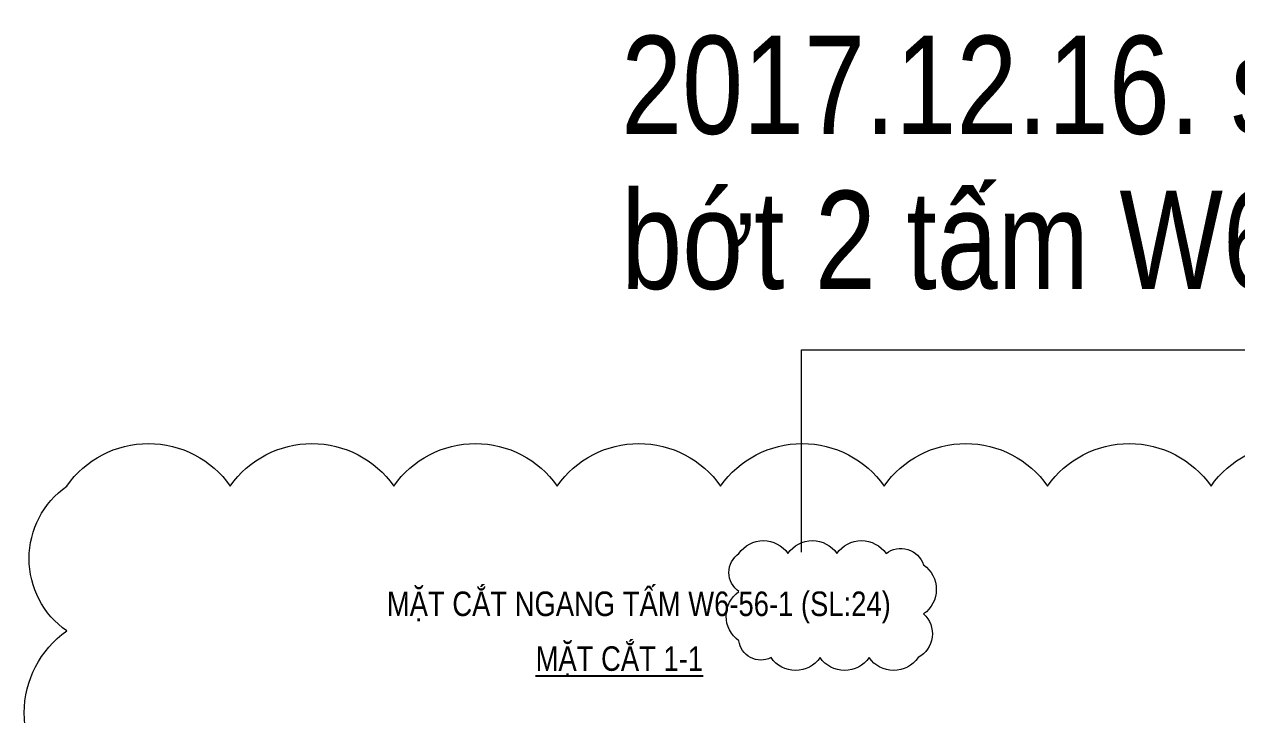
# Model space of a CAD drawing. Header units: millimetres. Extents: x -147841 to 368790, y -162721 to 84261.
# Drawn here: x 132472 to 139889, y -98055 to -93833 of the extents above; entities that cross this region are included whole.
import ezdxf
from ezdxf.enums import TextEntityAlignment as Align

# ---------------------------------------------------------------- set-up
doc = ezdxf.new("R2010")
doc.units = ezdxf.units.MM
doc.header["$LTSCALE"] = 1000
doc.header["$MEASUREMENT"] = 0
doc.layers.get('DEFPOINTS').update_dxf_attribs({"color": 5, "linetype": 'CONTINUOUS', "lineweight": 18})
doc.layers.add('ccu11-Text', color=31, linetype='CONTINUOUS')
doc.layers.add('KC-Text', color=31, linetype='CONTINUOUS')
doc.styles.add('ARIAL', font='arial.ttf', dxfattribs={"width": 0.7})

msp = doc.modelspace()

# ---------------------------------------------------------------- linework, layer by layer
at = {"layer": 'DEFPOINTS', "color": 2, "flags": 128}
msp.add_lwpolyline([(137226.64, -97060.92), (137226.64, -95824.32), (143503.1, -95824.32)], dxfattribs=at)
at = {"layer": 'DEFPOINTS', "color": 1, "flags": 128}
msp.add_lwpolyline([(132731.83, -98542.63, -0.5205671), (132731.83, -97542.63, -0.5205671), (132731.83, -96656.88, -0.5205671), (133731.83, -96656.88, -0.5205671), (134731.83, -96656.88, -0.5205671), (135731.83, -96656.88, -0.5205671), (136731.83, -96656.88, -0.5205671), (137731.83, -96656.88, -0.5205671), (138731.83, -96656.88, -0.5205671), (139731.83, -96656.88, -0.5205671), (140731.83, -96656.88, -0.5205671)], format="xyb", dxfattribs=at)
at = {"layer": 'DEFPOINTS', "color": 2, "flags": 128}
msp.add_lwpolyline([(136843.56, -97068.18, -0.5205671), (137143.56, -97068.18, -0.5205671), (137443.56, -97068.18, -0.5205671), (137743.56, -97068.18, -0.5205671), (137973.13, -97138.6, -0.5205671), (137973.13, -97438.6, -0.5205671), (137939.99, -97705.47, -0.5205671), (137639.99, -97705.47, -0.5205671), (137339.99, -97705.47, -0.5205671), (137039.99, -97705.47, -0.5205671), (136843.56, -97601.9, -0.5205671), (136843.56, -97301.9, -0.5205671)], format="xyb", close=True, dxfattribs=at)

# ---------------------------------------------------------------- texts
at = {"layer": 'ccu11-Text', "color": 2, "style": 'ARIAL', "width": 0.8}
msp.add_text('MẶT CẮT NGANG TẤM W6-56-1 (SL:24)', height=150, dxfattribs=at).set_placement((136231.35, -97451.3), align=Align.CENTER)
at = {"layer": 'DEFPOINTS', "color": 2, "style": 'ARIAL', "width": 0.8}
for s, p in [('2017.12.16. sửa mb tường vây, thêm 1 tấm W6-28-1', (136123.66, -94503.22)), ('bớt 2 tấm W6-56-1', (136123.66, -95451.35))]:
    msp.add_text(s, height=600, dxfattribs=at).set_placement(p)
at = {"layer": 'KC-Text', "color": 1, "style": 'ARIAL', "width": 0.8}
msp.add_text('%%UMẶT CẮT 1-1', height=150, dxfattribs=at).set_placement((136112.16, -97786.22), align=Align.CENTER)

doc.saveas('drawing.dxf')
